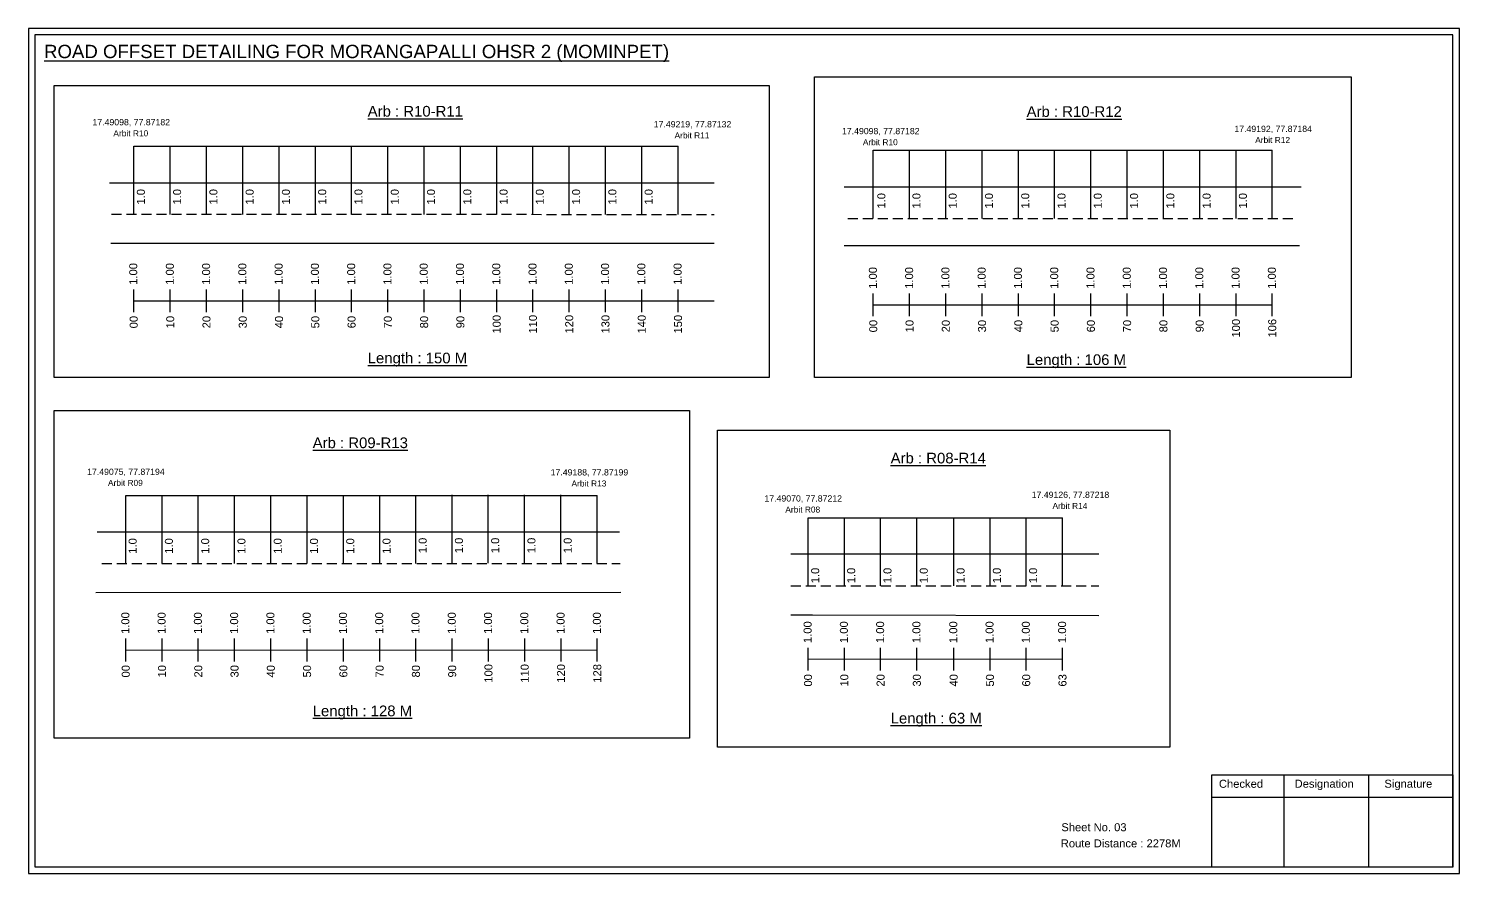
# Model space of a CAD drawing. Header units: inches. Extents: x 2380 to 8136, y 269 to 3641.
# Drawn here: x 4381 to 4917, y 269 to 586 of the extents above; entities that cross this region are included whole.
import ezdxf

# ---------------------------------------------------------------- set-up
doc = ezdxf.new("R2010")
doc.units = ezdxf.units.IN
doc.header["$MEASUREMENT"] = 0
doc.linetypes.add('DASHED2', pattern=[0.375, 0.25, -0.125])
for name, color, linetype in [('PDF_Geometry', 7, 'Continuous'), ('PDF_Text', 5, 'Continuous'), ('pipe', 5, 'Continuous')]:
    doc.layers.add(name, color=color, linetype=linetype)
doc.styles.add('PDF Arial', font='arial.ttf')
doc.styles.get("Standard").update_dxf_attribs({"font": 'arial.ttf'})

msp = doc.modelspace()

# ---------------------------------------------------------------- linework, layer by layer
at = {"color": 5}
for p, q in [((4420.11, 541.91), (4624.11, 541.91)), ((4697.32, 540.41), (4846.92, 540.41)), ((4417.03, 411.01), (4593.83, 411.01)), ((4672.86, 402.6), (4768.28, 402.61))]:
    msp.add_line(p, q, dxfattribs=at)
for p, q in [((4420.11, 516.38), (4420.11, 541.91)), ((4433.71, 516.38), (4433.71, 541.91)), ((4447.31, 516.38), (4447.31, 541.91)), ((4460.91, 516.38), (4460.91, 541.91)), ((4474.51, 516.38), (4474.51, 541.91)), ((4488.11, 516.38), (4488.11, 541.91)), ((4501.71, 516.38), (4501.71, 541.91)), ((4515.31, 516.38), (4515.31, 541.91)), ((4528.91, 516.38), (4528.91, 541.91)), ((4542.51, 516.38), (4542.51, 541.91)), ((4556.11, 516.38), (4556.11, 541.91)), ((4569.71, 516.38), (4569.71, 541.91)), ((4583.31, 516.38), (4583.31, 541.91)), ((4596.91, 516.38), (4596.91, 541.91)), ((4610.51, 516.38), (4610.51, 541.91)), ((4624.11, 516.38), (4624.11, 541.91)), ((4697.32, 514.88), (4697.32, 540.41)), ((4710.92, 514.88), (4710.92, 540.41)), ((4724.52, 514.88), (4724.52, 540.41)), ((4738.12, 514.88), (4738.12, 540.41)), ((4751.72, 514.88), (4751.72, 540.41)), ((4765.32, 514.88), (4765.32, 540.41)), ((4778.92, 514.88), (4778.92, 540.41)), ((4792.52, 514.88), (4792.52, 540.41)), ((4806.12, 514.88), (4806.12, 540.41)), ((4819.72, 514.88), (4819.72, 540.41)), ((4833.32, 514.88), (4833.32, 540.41)), ((4846.92, 514.88), (4846.92, 540.41)), ((4410.92, 528.26), (4637.71, 528.26)), ((4686.44, 526.76), (4857.8, 526.76)), ((4411.39, 505.58), (4637.71, 505.54)), ((4857.11, 504.57), (4686.44, 504.57)), ((4417.03, 385.47), (4417.03, 411.01)), ((4430.63, 385.47), (4430.63, 411.01)), ((4444.23, 385.47), (4444.23, 411.01)), ((4457.83, 385.47), (4457.83, 411.01)), ((4471.43, 385.47), (4471.43, 411.01)), ((4485.03, 385.47), (4485.03, 411.01)), ((4498.63, 385.47), (4498.63, 411.01)), ((4512.23, 385.47), (4512.23, 411.01)), ((4525.83, 385.47), (4525.83, 411.01)), ((4539.37, 385.66), (4539.37, 411.19)), ((4552.97, 385.66), (4552.97, 411.19)), ((4566.57, 385.66), (4566.57, 411.19)), ((4580.17, 385.66), (4580.17, 411.19)), ((4593.83, 385.47), (4593.83, 411.01)), ((4672.86, 377.07), (4672.86, 402.61)), ((4686.46, 377.07), (4686.46, 402.61)), ((4700.06, 377.07), (4700.06, 402.61)), ((4713.66, 377.07), (4713.66, 402.61)), ((4727.48, 377.07), (4727.48, 402.61)), ((4741.08, 377.07), (4741.08, 402.61)), ((4754.68, 377.07), (4754.68, 402.61)), ((4768.28, 377.07), (4768.28, 402.61)), ((4406.33, 397.36), (4602.21, 397.36)), ((4781.88, 388.95), (4666.45, 388.95)), ((4405.79, 374.67), (4602.63, 374.71)), ((4666.45, 366.27), (4674.51, 366.27)), ((4674.51, 366.27), (4781.88, 365.97))]:
    msp.add_line(p, q)
at = {"linetype": 'DASHED2', "ltscale": 15}
for p, q in [((4411.71, 516.42), (4637.71, 516.38)), ((4687.71, 514.88), (4855.32, 514.88)), ((4408.08, 385.47), (4602.36, 385.47)), ((4666.45, 377.07), (4781.88, 377.07))]:
    msp.add_line(p, q, dxfattribs=at)
at = {"color": 217, "true_color": 0x93278f}
for p, q in [((4420.01, 479.68), (4420.01, 488.24)), ((4433.71, 479.68), (4433.71, 488.24)), ((4447.31, 479.68), (4447.31, 488.24)), ((4460.91, 479.68), (4460.91, 488.24)), ((4474.51, 479.68), (4474.51, 488.24)), ((4488.11, 479.68), (4488.11, 488.24)), ((4501.71, 479.68), (4501.71, 488.24)), ((4515.31, 479.68), (4515.31, 488.24)), ((4528.91, 479.68), (4528.91, 488.24)), ((4542.51, 479.68), (4542.51, 488.24)), ((4556.11, 479.68), (4556.11, 488.24)), ((4569.71, 479.68), (4569.71, 488.24)), ((4583.31, 479.68), (4583.31, 488.24)), ((4596.91, 479.68), (4596.91, 488.24)), ((4610.51, 479.68), (4610.51, 488.24)), ((4624.11, 479.68), (4624.11, 488.24)), ((4420.11, 483.95), (4637.71, 483.99)), ((4697.32, 478.18), (4697.32, 486.73)), ((4710.92, 478.18), (4710.92, 486.73)), ((4724.52, 478.18), (4724.52, 486.73)), ((4738.12, 478.18), (4738.12, 486.73)), ((4751.72, 478.18), (4751.72, 486.73)), ((4765.32, 478.18), (4765.32, 486.73)), ((4778.92, 478.18), (4778.92, 486.73)), ((4792.52, 478.18), (4792.52, 486.73)), ((4806.12, 478.18), (4806.12, 486.73)), ((4819.72, 478.18), (4819.72, 486.73)), ((4833.32, 478.18), (4833.32, 486.73)), ((4846.92, 478.18), (4846.92, 486.73)), ((4697.32, 482.45), (4846.92, 482.48)), ((4417.03, 348.78), (4417.03, 357.33)), ((4430.63, 348.78), (4430.63, 357.33)), ((4444.23, 348.78), (4444.23, 357.33)), ((4457.83, 348.78), (4457.83, 357.33)), ((4471.43, 348.78), (4471.43, 357.33)), ((4485.03, 348.78), (4485.03, 357.33)), ((4498.63, 348.78), (4498.63, 357.33)), ((4512.23, 348.78), (4512.23, 357.33)), ((4525.83, 348.78), (4525.83, 357.33)), ((4539.43, 348.78), (4539.43, 357.33)), ((4553.03, 348.78), (4553.03, 357.33)), ((4566.63, 348.78), (4566.63, 357.33)), ((4580.23, 348.78), (4580.23, 357.33)), ((4593.83, 348.78), (4593.83, 357.33)), ((4417.03, 353.04), (4593.83, 353.1)), ((4672.86, 345.38), (4672.86, 353.93)), ((4672.86, 349.65), (4768.28, 349.71)), ((4686.46, 345.38), (4686.46, 353.93)), ((4700.06, 345.38), (4700.06, 353.93)), ((4713.66, 345.38), (4713.66, 353.93)), ((4727.48, 345.38), (4727.48, 353.93)), ((4741.08, 345.38), (4741.08, 353.93)), ((4754.68, 345.38), (4754.68, 353.93)), ((4768.28, 345.38), (4768.28, 353.93))]:
    msp.add_line(p, q, dxfattribs=at)
for points in [[(4390.13, 564.73), (4658.21, 564.73), (4658.21, 455.21), (4390.13, 455.21)], [(4675.23, 567.89), (4876.47, 567.89), (4876.47, 455.21), (4675.23, 455.21)], [(4638.93, 435.44), (4808.55, 435.44), (4808.55, 316.62), (4638.93, 316.62)]]:
    msp.add_lwpolyline(points, close=True)
at = {"layer": 'PDF_Geometry'}
for points in [[(4380.6, 586.02), (4380.6, 269.31), (4917.07, 269.31), (4917.07, 586.02)], [(4382.92, 583.69), (4382.92, 271.73), (4914.65, 271.73), (4914.65, 583.69)]]:
    msp.add_lwpolyline(points, close=True, dxfattribs=at)
at = {"layer": 'PDF_Geometry', "color": 242, "true_color": 0xcc1f26}
msp.add_lwpolyline([(4914.65, 271.63), (4824.31, 271.63), (4824.31, 306.24), (4914.65, 306.24)], close=True, dxfattribs=at)
for points in [[(4851.29, 306.24), (4851.29, 271.63)], [(4883.02, 306.24), (4883.02, 271.63)], [(4824.31, 297.87), (4914.65, 297.87)]]:
    msp.add_lwpolyline(points, dxfattribs=at)
at = {"layer": 'pipe', "color": 0}
msp.add_lwpolyline([(4390.13, 442.87), (4628.45, 442.87), (4628.45, 320.01), (4390.13, 320.01)], close=True, dxfattribs=at)

# ---------------------------------------------------------------- texts
at = {"color": 242, "true_color": 0xcd2027}
for s, height, p in [('%%UROAD OFFSET DETAILING FOR MORANGAPALLI OHSR 2 (MOMINPET)', 5, (4386.37, 574.95)), ('%%UArb : R10-R11', 4, (4507.74, 553.03)), ('%%UArb : R10-R12', 4, (4754.8, 552.91)), ('%%ULength : 150 M', 4, (4507.74, 460.53)), ('%%ULength : 106 M', 4, (4754.8, 459.91)), ('%%UArb : R09-R13', 4, (4487.11, 428.74)), ('%%UArb : R08-R14', 4, (4703.82, 423.01)), ('%%ULength : 128 M', 4, (4487.11, 328.24)), ('%%ULength : 63 M', 4, (4703.82, 325.51))]:
    msp.add_text(s, height=height, dxfattribs=at).set_placement(p)
at = {"color": 5}
for s, height, p in [('17.49098, 77.87182', 2.34, (4404.55, 549.77)), ('Arbit R10', 2.246, (4412.37, 545.64)), ('17.49219, 77.87132', 2.34, (4614.99, 548.99)), ('Arbit R11', 2.246, (4622.81, 544.87)), ('17.49098, 77.87182', 2.34, (4685.58, 546.44)), ('17.49192, 77.87184', 2.34, (4832.7, 547.26)), ('Arbit R10', 2.246, (4693.4, 542.32)), ('Arbit R12', 2.246, (4840.52, 543.14)), ('17.49075, 77.87194', 2.34, (4402.53, 418.72)), ('17.49188, 77.87199', 2.34, (4576.34, 418.49)), ('Arbit R09', 2.246, (4410.35, 414.6)), ('Arbit R13', 2.246, (4584.16, 414.36)), ('17.49070, 77.87212', 2.34, (4656.51, 408.72)), ('17.49126, 77.87218', 2.34, (4756.7, 410.09)), ('Arbit R14', 2.246, (4764.52, 405.96)), ('Arbit R08', 2.246, (4664.33, 404.59))]:
    msp.add_text(s, height=height, dxfattribs=at).set_placement(p)
for p in [(4424.18, 520.05), (4437.78, 520.05), (4451.38, 520.05), (4464.98, 520.05), (4478.58, 520.05), (4492.18, 520.05), (4505.78, 520.05), (4519.38, 520.05), (4532.98, 520.05), (4546.58, 520.05), (4560.18, 520.05), (4573.78, 520.05), (4587.38, 520.05), (4600.98, 520.05), (4614.58, 520.05), (4701.83, 518.55), (4714.99, 518.55), (4728.59, 518.55), (4742.19, 518.55), (4755.79, 518.55), (4769.39, 518.55), (4782.99, 518.55), (4796.59, 518.55), (4810.19, 518.55), (4823.79, 518.55), (4837.39, 518.55), (4421.1, 389.15), (4434.7, 389.15), (4448.3, 389.15), (4461.9, 389.15), (4475.5, 389.15), (4489.1, 389.15), (4502.7, 389.15), (4516.3, 389.15), (4529.84, 389.33), (4543.44, 389.33), (4557.04, 389.33), (4570.64, 389.33), (4584.24, 389.33), (4677.03, 378.07), (4690.53, 378.07), (4704.13, 378.07), (4717.73, 378.07), (4731.54, 378.07), (4745.14, 378.07), (4758.74, 378.07)]:
    msp.add_text('1.0', height=3, rotation=90).set_placement(p)
at = {"color": 217, "true_color": 0x93278f}
for s, p in [('1.00', (4421.33, 489.97)), ('1.00', (4435.04, 489.97)), ('1.00', (4448.64, 489.97)), ('1.00', (4462.24, 489.97)), ('1.00', (4475.84, 489.97)), ('1.00', (4489.44, 489.97)), ('1.00', (4503.04, 489.97)), ('1.00', (4516.64, 489.97)), ('1.00', (4530.24, 489.97)), ('1.00', (4543.84, 489.97)), ('1.00', (4557.44, 489.97)), ('1.00', (4571.04, 489.97)), ('1.00', (4584.64, 489.97)), ('1.00', (4598.24, 489.97)), ('1.00', (4611.84, 489.97)), ('1.00', (4625.44, 489.97)), ('1.00', (4698.65, 488.47)), ('1.00', (4712.25, 488.47)), ('1.00', (4725.85, 488.47)), ('1.00', (4739.45, 488.47)), ('1.00', (4753.05, 488.47)), ('1.00', (4766.65, 488.47)), ('1.00', (4780.25, 488.47)), ('1.00', (4793.85, 488.47)), ('1.00', (4807.45, 488.47)), ('1.00', (4821.05, 488.47)), ('1.00', (4834.65, 488.47)), ('1.00', (4848.25, 488.47)), ('00', (4421.49, 473.65)), ('10', (4435.19, 473.65)), ('20', (4448.79, 473.65)), ('30', (4462.39, 473.65)), ('40', (4475.99, 473.65)), ('50', (4489.59, 473.65)), ('60', (4503.19, 473.65)), ('70', (4516.79, 473.65)), ('80', (4530.39, 473.65)), ('90', (4543.99, 473.65)), ('100', (4557.59, 471.7)), ('110', (4571.19, 471.7)), ('120', (4584.79, 471.7)), ('130', (4598.39, 471.7)), ('140', (4611.99, 471.7)), ('150', (4625.59, 471.7)), ('00', (4698.8, 472.15)), ('10', (4712.4, 472.15)), ('20', (4726, 472.15)), ('30', (4739.6, 472.15)), ('40', (4753.2, 472.15)), ('50', (4766.8, 472.15)), ('60', (4780.4, 472.15)), ('70', (4794, 472.15)), ('80', (4807.6, 472.15)), ('90', (4821.2, 472.15)), ('100', (4834.8, 470.2)), ('106', (4848.4, 470.2)), ('1.00', (4418.36, 359.07)), ('1.00', (4431.96, 359.07)), ('1.00', (4445.56, 359.07)), ('1.00', (4459.16, 359.07)), ('1.00', (4472.76, 359.07)), ('1.00', (4486.36, 359.07)), ('1.00', (4499.96, 359.07)), ('1.00', (4513.56, 359.07)), ('1.00', (4527.16, 359.07)), ('1.00', (4540.76, 359.07)), ('1.00', (4554.36, 359.07)), ('1.00', (4567.96, 359.07)), ('1.00', (4581.56, 359.07)), ('1.00', (4595.16, 359.07)), ('1.00', (4674.18, 355.67)), ('1.00', (4687.78, 355.67)), ('1.00', (4701.38, 355.67)), ('1.00', (4714.98, 355.67)), ('1.00', (4728.8, 355.67)), ('1.00', (4742.4, 355.67)), ('1.00', (4756, 355.67)), ('1.00', (4769.6, 355.67)), ('00', (4418.51, 342.75)), ('10', (4432.11, 342.75)), ('20', (4445.71, 342.75)), ('30', (4459.31, 342.75)), ('40', (4472.91, 342.75)), ('50', (4486.51, 342.75)), ('60', (4500.11, 342.75)), ('70', (4513.71, 342.75)), ('80', (4527.31, 342.75)), ('90', (4540.91, 342.75)), ('100', (4554.51, 340.8)), ('110', (4568.11, 340.8)), ('120', (4581.71, 340.8)), ('128', (4595.31, 340.8)), ('00', (4674.34, 339.35)), ('10', (4687.94, 339.35)), ('20', (4701.54, 339.35)), ('30', (4715.14, 339.35)), ('40', (4728.95, 339.35)), ('50', (4742.55, 339.35)), ('60', (4756.15, 339.35)), ('63', (4769.75, 339.35))]:
    msp.add_text(s, height=3, rotation=90, dxfattribs=at).set_placement(p)
for s, p in [('Sheet No. 03', (4767.81, 285.11)), ('Route Distance : 2278M', (4767.62, 279.06))]:
    msp.add_text(s, height=3).set_placement(p)
at = {"layer": 'PDF_Text', "color": 7, "attachment_point": 7, "style": 'PDF Arial'}
for s, insert, char_height in [('Checked', (4826.91, 301.36), 3.001), ('Designation', (4855.29, 300.52), 3.0006), ('Signature', (4888.97, 300.52), 3.001)]:
    msp.add_mtext(s, dxfattribs=dict(at, insert=insert, char_height=char_height))

doc.saveas('drawing.dxf')
